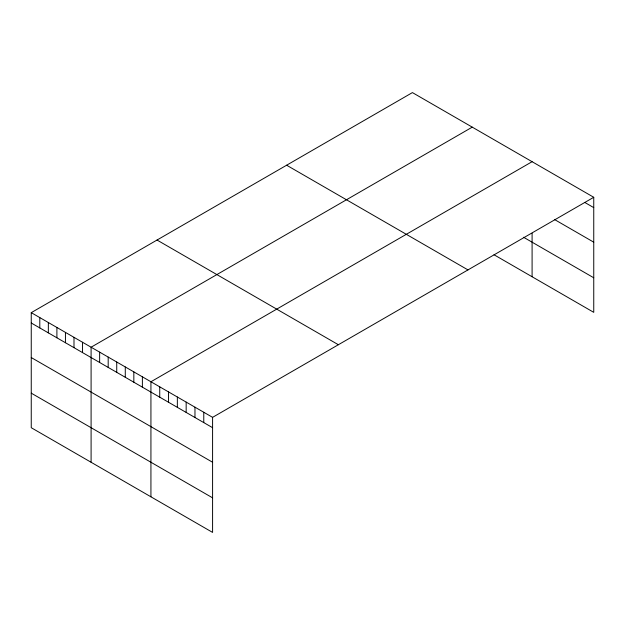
<?xml version="1.0" encoding="UTF-8"?>
<svg xmlns="http://www.w3.org/2000/svg" width="625" height="625" viewBox="0 0 625 625"><rect width="100%" height="100%" fill="white"/><g stroke="black" fill="none" stroke-linecap="round" stroke-linejoin="round"><path stroke-width="0.94" d="M593.75 197.289L212.586 417.352L212.586 532.406L31.25 427.711L31.25 312.656L412.414 92.594L593.75 197.289L593.75 312.344L494.016 254.758M472.258 127.141L91.094 347.211L91.094 462.258M532.094 161.695L150.93 381.758L150.93 496.812M584.945 202.539L593.75 207.625M554.516 219.523L593.75 242.18M523.547 237.25L593.75 277.781M286.633 165.219L467.969 269.906M157.031 240.039L338.367 344.727M31.25 312.656L212.586 417.352M31.25 322.992L212.586 427.688M31.25 357.547L212.586 462.242M31.25 393.156L212.586 497.844M532.094 233.289L532.094 276.742M203.773 412.266L203.773 422.602M194.969 407.18L194.969 417.516M186.164 402.094L186.164 412.43M177.352 397.008L177.352 407.344M168.547 391.93L168.547 402.258M159.734 386.844L159.734 397.172M142.383 376.82L142.383 387.156M133.836 371.883L133.836 382.219M125.281 366.953L125.281 377.281M116.734 362.016L116.734 372.352M108.187 357.078L108.187 367.414M99.641 352.141L99.641 362.477M82.539 342.273L82.539 352.609M73.992 337.336L73.992 347.672M65.445 332.398L65.445 342.734M56.898 327.469L56.898 337.797M48.344 322.531L48.344 332.867M39.797 317.594L39.797 327.93"/></g></svg>
